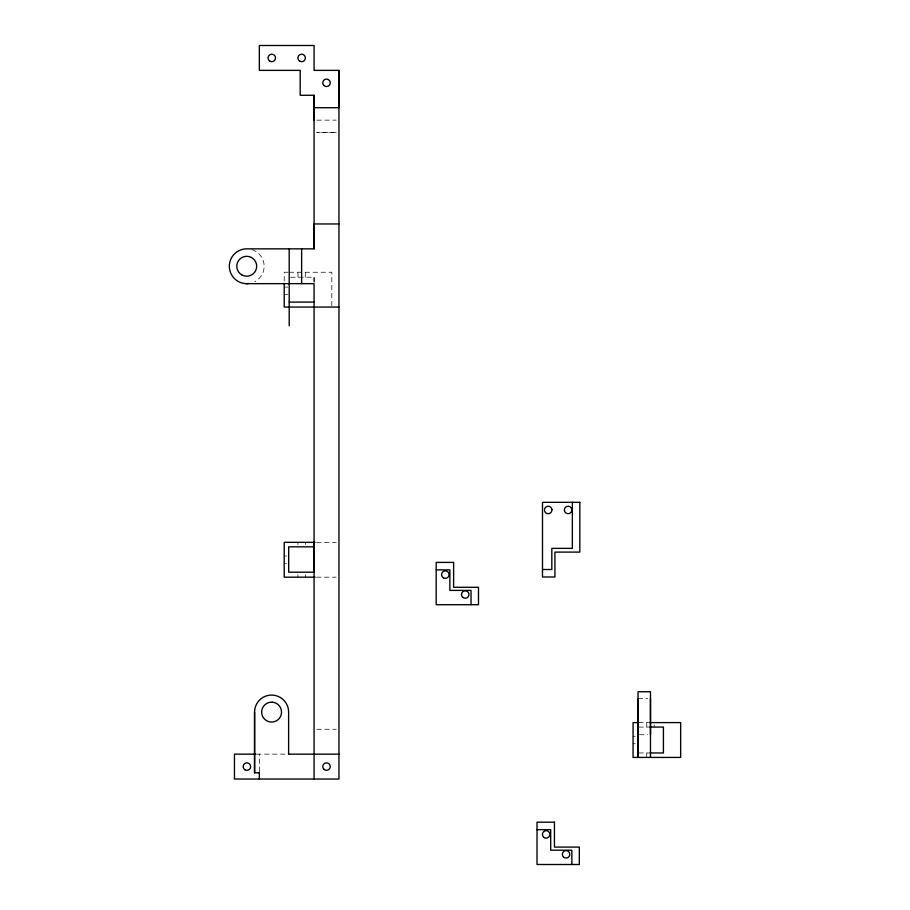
<?xml version="1.0" encoding="UTF-8"?>
<svg xmlns="http://www.w3.org/2000/svg" width="910" height="910" viewBox="0 0 910 910"><rect width="100%" height="100%" fill="white"/><g stroke="black" fill="none" stroke-linecap="round" stroke-linejoin="round"><path stroke-width="0.68" stroke-dasharray="4.55 3.41" d="M259.339 771.475L259.339 754.151M297.9 577.179L297.9 574.688M305.362 577.179L305.362 574.688M314.075 282.362L314.075 277.22L301.631 277.22M316.839 120.143L336.188 120.143M287.947 272.238L284.216 272.238L284.216 281.986M289.198 272.238L331.809 272.238L331.809 307.068M290.574 277.22L300.664 277.22M298.025 277.22L297.9 272.238M305.237 277.22L305.362 272.238M284.216 287.082L287.947 287.082M284.216 294.544L287.947 294.544M316.498 542.337L336.188 542.337M284.216 556.021L286.457 556.021M284.216 563.495L286.457 563.495M316.498 577.179L336.188 577.179M638.046 698.459L647.715 698.459M646.748 722.597L646.748 727.079M638.661 722.597L648.637 722.597M638.911 727.079L648.637 727.079M316.839 729.263L336.188 729.263M639.423 734.734L647.715 734.734M633.064 736.281L635.305 736.281M633.064 743.743L635.305 743.743M638.911 752.957L648.614 752.957M256.575 754.151L287.23 754.151M654.21 724.838L654.21 727.079M646.748 752.957L646.748 757.427M314.075 277.22L314.075 282.748M305.362 542.337L305.362 544.578M297.9 542.337L297.9 544.578M251.968 249.636A17.415 17.415 0 0 1 254.789 281.69M336.188 132.587L316.839 132.587L336.188 132.587"/><path stroke-width="1.36" d="M259.339 772.806L254.572 772.806L254.572 712.098A17.028 17.028 0 0 1 271.601 695.081A17.028 17.028 0 0 1 288.618 712.098L288.618 754.151M259.339 779.028L259.339 772.112M314.075 542.337L314.075 572.197L288.697 572.197L288.697 546.819L314.075 546.819M248.271 283.601A17.415 17.415 0 0 1 229.331 266.641A17.415 17.415 0 0 1 247.486 248.851L314.075 248.851L314.075 223.962L338.952 223.962M314.075 120.143L314.075 95.266L300.198 95.266L300.198 70.377L259.339 70.377L259.339 45.5L314.075 45.5L314.075 70.377L338.952 70.377L338.964 779.028L234.45 779.028L234.45 754.151L255.778 754.151M338.952 70.377L338.952 107.71L314.075 107.71M638.046 734.734L638.046 698.459M650.479 734.734L650.479 698.459M245.984 283.647L314.075 283.647L314.075 779.028M289.198 302.097L314.075 302.097M338.964 307.068L284.216 307.068L284.216 283.385M315.099 542.337L284.216 542.337L284.216 577.179L315.099 577.179M542.496 569.512L551.824 569.512L551.824 548.366L572.356 548.366L572.356 502.331M436.186 569.865L449.87 569.865L449.87 590.397L471.027 590.397L471.027 604.706M638.661 722.597L633.064 722.597L633.064 757.427L680.657 757.427L680.657 722.597L649.865 722.597M649.808 727.079L663.424 727.079L663.424 752.957L649.808 752.957M288.481 754.151L338.964 754.151M537.014 829.67L550.698 829.67L550.698 850.19L571.855 850.19L571.855 864.5M638.046 722.597L638.046 757.427L638.046 691.736L650.479 691.736L650.479 757.427M314.075 95.266L314.075 248.851M301.631 248.851L301.631 283.647M289.198 248.851L289.198 325.825M254.572 712.098L254.572 772.806M551.904 509.577L551.881 510.555A3.731 3.731 0 0 1 546.102 513.058A3.731 3.731 0 0 1 546.273 506.768A3.731 3.731 0 0 1 551.904 509.577M272.158 702.167L269.565 702.361A9.953 9.953 0 0 0 271.032 722.039L273.626 721.846A9.953 9.953 0 0 0 272.158 702.167M579.818 502.331L542.496 502.331L542.496 576.986L554.929 576.986L554.929 552.097L579.818 552.097L579.818 502.331M453.612 562.403L436.186 562.403L436.186 604.706L478.489 604.706L478.489 587.291L453.612 587.291L453.612 562.403M554.44 822.196L537.014 822.196L537.014 864.5L579.317 864.5L579.317 847.085L554.44 847.085L554.44 822.196M564.416 510.533L564.393 509.566A3.731 3.731 0 0 1 570.035 506.779A3.731 3.731 0 0 1 570.172 513.069A3.731 3.731 0 0 1 564.416 510.533M323.914 85.494A3.731 3.731 0 0 0 330.137 83.743A3.731 3.731 0 0 0 325.507 79.227A3.731 3.731 0 0 0 323.914 85.494M245.029 769.814A3.731 3.731 0 0 0 250.625 766.584A3.731 3.731 0 0 0 245.029 763.354A3.731 3.731 0 0 0 245.029 769.814M269.906 61.175A3.731 3.731 0 0 0 275.514 57.944A3.731 3.731 0 0 0 269.906 54.714A3.731 3.731 0 0 0 269.906 61.175M241.764 274.865A9.953 9.953 0 0 0 256.688 266.243A9.953 9.953 0 0 0 241.764 257.632A9.953 9.953 0 0 0 241.764 274.865M299.765 61.175A3.731 3.731 0 0 0 305.373 57.944A3.731 3.731 0 0 0 299.765 54.714A3.731 3.731 0 0 0 299.765 61.175M323.88 769.223A3.731 3.731 0 0 0 330.125 767.551A3.731 3.731 0 0 0 325.552 762.978A3.731 3.731 0 0 0 323.88 769.223M443.466 577.839A3.731 3.731 0 0 0 449.062 574.608A3.731 3.731 0 0 0 443.466 571.378A3.731 3.731 0 0 0 443.466 577.839M462.599 597.153A3.731 3.731 0 0 0 468.843 595.481A3.731 3.731 0 0 0 464.271 590.909A3.731 3.731 0 0 0 462.599 597.153M544.294 837.632A3.731 3.731 0 0 0 549.89 834.402A3.731 3.731 0 0 0 544.294 831.171A3.731 3.731 0 0 0 544.294 837.632M563.426 856.947A3.731 3.731 0 0 0 569.66 855.275A3.731 3.731 0 0 0 565.099 850.702A3.731 3.731 0 0 0 563.426 856.947"/></g></svg>
